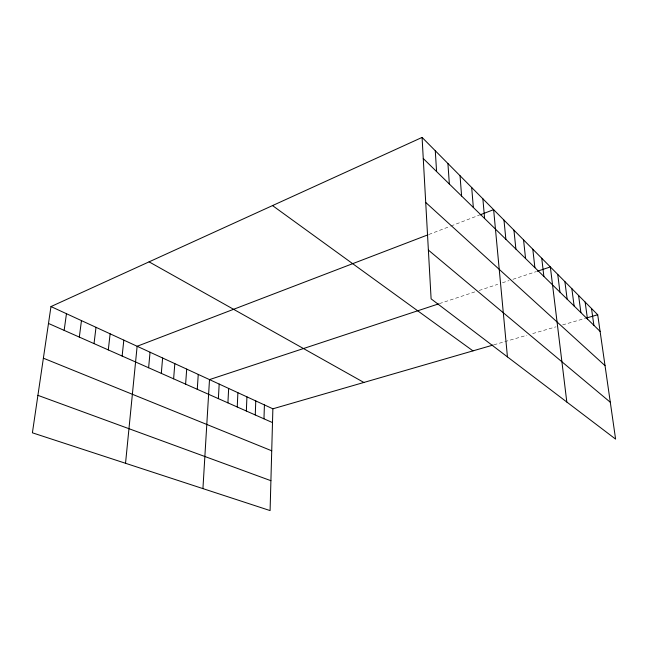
<?xml version="1.0" encoding="UTF-8"?>
<svg xmlns="http://www.w3.org/2000/svg" width="648" height="648" viewBox="0 0 648 648"><rect width="100%" height="100%" fill="white"/><g stroke="black" fill="none" stroke-linecap="round" stroke-linejoin="round"><path stroke-width="0.49" stroke-dasharray="3.24 2.43" d="M428.903 234.463L450.125 226.33M451.04 225.982L478.953 215.282M439.409 303.612L475.502 291.681M479.139 290.482L497.696 284.351M502.459 282.771L509.117 280.568M512.933 279.312L536.163 271.634M493.922 344.801L526.946 335.243M532.721 333.566L556.008 326.827M562.626 324.907L585.59 318.257"/><path stroke-width="0.97" d="M50.973 306.569L272.873 408.807L270.094 510.584L32.4 432.807L50.973 306.569L422.083 137.417L597.707 314.75L615.6 439.117L431.106 298.858L422.083 137.417M263.971 418.819L264.416 404.911M255.263 414.963L255.774 400.926M246.353 411.026L246.929 396.851M237.241 406.993L237.889 392.688M227.918 402.862L228.647 388.427M218.376 398.642L219.186 384.07M202.929 488.608L209.498 379.606L438.494 303.92M197.267 389.294L198.256 374.423M185.612 384.134L186.697 369.101M173.624 378.829L174.822 363.633M161.303 373.378L162.616 358.004M148.619 367.764L150.053 352.22M125.534 463.28L137.133 346.267L427.964 234.819M122.132 356.044L123.825 340.135M108.297 349.912L110.128 333.825M94.025 343.602L96.009 327.321M79.323 337.09L81.462 320.614M64.152 330.375L66.46 313.705M479.868 214.934L493.63 209.66L507.441 356.894M537.111 271.318L550.355 266.944L566.814 402.035M272.873 408.807L492.998 345.068M586.521 317.99L597.707 314.75M37.916 395.345L270.904 480.695M43.384 358.19L271.723 450.789M48.495 323.449L272.492 422.593M149.081 261.849L363.876 382.458M272.524 205.586L472.975 350.868M428.385 250.096L610.295 402.246M425.72 202.451L605.03 365.642M423.265 158.533L600.105 331.395M591.511 308.497L593.884 325.32M585.136 302.057L587.485 319.067M578.583 295.439L580.9 312.628M571.836 288.627L574.128 306.01M564.886 281.613L567.146 299.182M557.734 274.388L559.961 292.159M541.736 258.236L543.875 276.437M532.802 249.213L534.892 267.648M523.544 239.865L525.577 258.544M513.937 230.17L515.905 249.099M503.974 220.109L505.877 239.29M482.873 198.798L484.615 218.506M471.687 187.507L473.34 207.481M460.048 175.754L461.595 196.004M447.922 163.507L449.356 184.04M435.278 150.741L436.59 171.566"/></g></svg>
